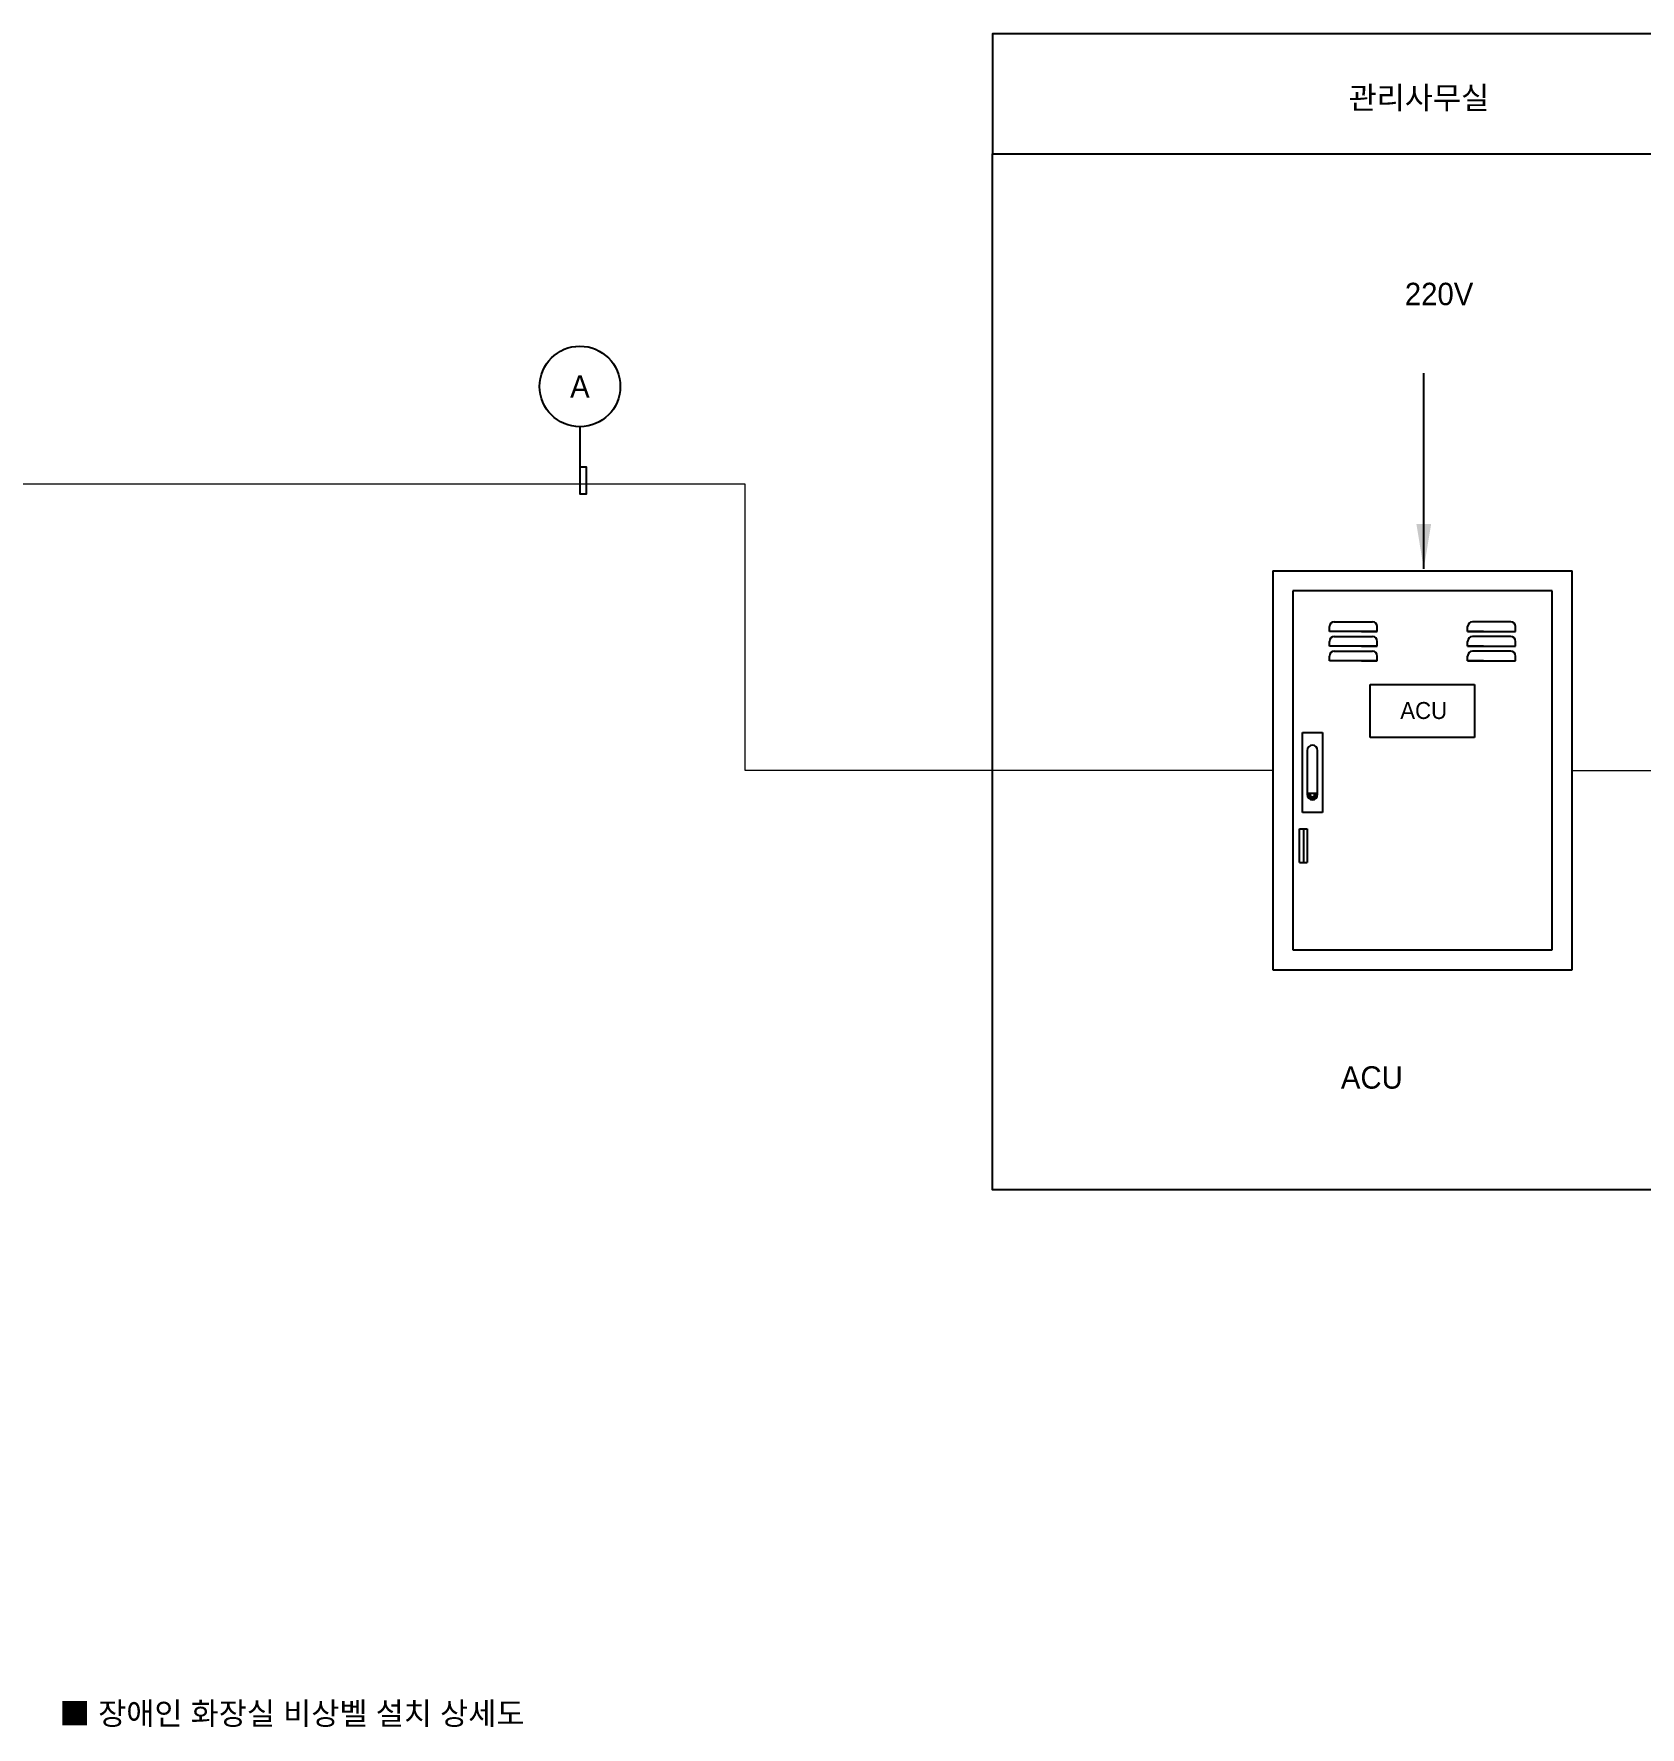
# Model space of a CAD drawing. Header units: millimetres. Extents: x 423257 to 751317, y -351975 to -271940.
# Drawn here: x 549755 to 576633, y -312304 to -283964 of the extents above; entities that cross this region are included whole.
import ezdxf
from ezdxf.enums import TextEntityAlignment as Align

# ---------------------------------------------------------------- set-up
doc = ezdxf.new("R2010")
doc.units = ezdxf.units.MM
doc.header["$LTSCALE"] = 150
for name, color, linetype in [('-----20 General Symbol', 3, 'Continuous'), ('-----29 Cable Schedule', 1, 'Continuous'), ('-----29 Indicator', 1, 'Continuous'), ('-----30 Text', 2, 'Continuous')]:
    doc.layers.add(name, color=color, linetype=linetype)
doc.layers.add('4', color=4, linetype='Continuous', lineweight=0)
doc.styles.add('ELEC', font='')
doc.styles.get('ELEC').set_extended_font_data('Dotum')
doc.dimstyles.new('300', dxfattribs={"dimscale": 300, "dimtxt": 3, "dimasz": 2.5, "dimexe": 1.25, "dimexo": 0.625, "dimtad": 1, "dimdec": 0, "dimdsep": 46, "dimtxsty": 'ELEC', "dimcen": 2.5, "dimclrd": 1, "dimclre": 1, "dimclrt": 3, "dimadec": 0, "dimazin": 0, "dimtfac": 1, "dimtdec": 0, "dimtofl": 0, "dimtmove": 0, "dimatfit": 3, "dimfxl": 1, "dimarcsym": 0})

# ---------------------------------------------------------------- blocks, each defined once
blk = doc.blocks.new('ACU(중계기)')
at = {"layer": '-----20 General Symbol'}
for p, q in [((-1986, 5295), (1986, 5295)), ((-1986, 5295), (-1986, 0)), ((1986, 0), (1986, 5295)), ((1721, 5030), (-1721, 5030)), ((-1721, 5030), (-1721, 265)), ((1721, 265), (1721, 5030)), ((-1235, 4492), (-1235, 4556)), ((-1171, 4619), (-663, 4619)), ((-599, 4492), (-599, 4556)), ((599, 4492), (599, 4556)), ((1171, 4619), (663, 4619)), ((1235, 4492), (1235, 4556)), ((-599, 4492), (-1235, 4492)), ((-811, 4492), (-1235, 4492)), ((-1235, 4297), (-1235, 4361)), ((-599, 4297), (-1235, 4297)), ((-811, 4297), (-1235, 4297)), ((-1171, 4424), (-663, 4424)), ((-811, 4492), (-599, 4492)), ((-811, 4297), (-599, 4297)), ((-599, 4297), (-599, 4361)), ((599, 4492), (1235, 4492)), ((811, 4492), (599, 4492)), ((599, 4297), (599, 4361)), ((811, 4297), (599, 4297)), ((599, 4297), (1235, 4297)), ((1171, 4424), (663, 4424)), ((811, 4492), (1235, 4492)), ((811, 4297), (1235, 4297)), ((1235, 4297), (1235, 4361)), ((-1235, 4102), (-1235, 4166)), ((-599, 4102), (-1235, 4102)), ((-811, 4102), (-1235, 4102)), ((-1171, 4229), (-663, 4229)), ((-811, 4102), (-599, 4102)), ((-599, 4102), (-599, 4166)), ((599, 4102), (599, 4166)), ((599, 4102), (1235, 4102)), ((811, 4102), (599, 4102)), ((1171, 4229), (663, 4229)), ((811, 4102), (1235, 4102)), ((1235, 4102), (1235, 4166)), ((-692, 3786), (692, 3786)), ((-692, 3083), (-692, 3786)), ((692, 3786), (692, 3083)), ((-1593, 2091), (-1593, 3150)), ((-1593, 2091), (-1593, 3150)), ((-1593, 3150), (-1328, 3150)), ((-1593, 3150), (-1328, 3150)), ((-1328, 3150), (-1328, 2091)), ((-1328, 3150), (-1328, 2091)), ((692, 3083), (-692, 3083)), ((-1530, 2913), (-1530, 2328)), ((-1530, 2913), (-1530, 2328)), ((-1391, 2328), (-1391, 2913)), ((-1391, 2328), (-1391, 2913)), ((-1530, 2346), (-1391, 2346)), ((-1530, 2346), (-1391, 2346)), ((-1517, 2346), (-1517, 2328)), ((-1517, 2346), (-1517, 2328)), ((-1504, 2346), (-1504, 2328)), ((-1504, 2346), (-1504, 2328)), ((-1491, 2346), (-1491, 2328)), ((-1491, 2346), (-1491, 2328)), ((-1431, 2328), (-1431, 2346)), ((-1431, 2328), (-1431, 2346)), ((-1417, 2328), (-1417, 2346)), ((-1417, 2328), (-1417, 2346)), ((-1404, 2328), (-1404, 2346)), ((-1404, 2328), (-1404, 2346)), ((-1328, 2091), (-1593, 2091)), ((-1328, 2091), (-1593, 2091)), ((-1631, 1423), (-1631, 1870)), ((-1631, 1423), (-1631, 1870)), ((-1631, 1870), (-1532, 1870)), ((-1631, 1870), (-1532, 1870)), ((-1580, 1870), (-1580, 1423)), ((-1532, 1870), (-1532, 1423)), ((-1631, 1423), (-1532, 1423)), ((-1631, 1423), (-1532, 1423)), ((-1580, 1438), (-1580, 1423)), ((-1721, 265), (1721, 265)), ((-1986, 0), (1986, 0))]:
    blk.add_line(p, q, dxfattribs=at)
for centre, radius, start, end in [((-1171, 4556), 63.5, 90, 180), ((-663, 4556), 63.5, 0, 90), ((663, 4556), 63.5, 90, 180), ((1171, 4556), 63.5, 0, 90), ((-1171, 4361), 63.5, 90, 180), ((-663, 4361), 63.5, 0, 90), ((663, 4361), 63.5, 90, 180), ((1171, 4361), 63.5, 0, 90), ((-1171, 4166), 63.5, 90, 180), ((-663, 4166), 63.5, 0, 90), ((663, 4166), 63.5, 90, 180), ((1171, 4166), 63.5, 0, 90), ((-1461, 2913), 69.8, 0, 180), ((-1461, 2913), 69.8, 0, 180), ((-1461, 2328), 69.8, 180, 0), ((-1461, 2328), 69.8, 180, 0), ((-1461, 2328), 56.5, 180, 0), ((-1461, 2328), 56.5, 180, 0), ((-1461, 2328), 43.2, 180, 0), ((-1461, 2328), 43.2, 180, 0), ((-1461, 2328), 30, 180, 0), ((-1461, 2328), 30, 180, 0)]:
    blk.add_arc(centre, radius, start, end, dxfattribs=at)
at = {"layer": '-----20 General Symbol', "style": 'ELEC'}
blk.add_text('ACU', height=225, dxfattribs=at).set_placement((16, 3443), align=Align.MIDDLE_CENTER)

msp = doc.modelspace()

# ---------------------------------------------------------------- linework, layer by layer
at = {"layer": '-----29 Cable Schedule'}
for points in [[(565795, -285970), (580230, -285970), (580230, -283964), (565795, -283964)], [(565795, -285970), (580230, -285970), (580230, -303313), (565795, -303313)]]:
    msp.add_lwpolyline(points, close=True, dxfattribs=at)
at = {"layer": '-----29 Indicator', "color": 1}
msp.add_lwpolyline([(558892, -290539), (558892, -291664), (559005, -291664), (559005, -291214), (558892, -291214)], dxfattribs=at)
msp.add_circle((558892, -289865), 675, dxfattribs=at)
at = {"layer": '4'}
for p, q in [((561657, -291498), (542984, -291498)), ((561657, -296291), (561657, -291498)), ((570488, -296291), (561657, -296291)), ((575495, -296291), (592730, -296291))]:
    msp.add_line(p, q, dxfattribs=at)

# ---------------------------------------------------------------- block references
at = {"layer": '-----20 General Symbol', "xscale": 1.260739137040628, "yscale": 1.260739137040628, "zscale": 1.260739137040628}
msp.add_blockref('ACU(중계기)', (572991, -299629), dxfattribs=at)

# ---------------------------------------------------------------- texts
at = {"layer": '-----30 Text', "color": 2, "style": 'ELEC'}
for s, p in [('관리사무실', (572931, -285034)), ('220V', (573269, -288317)), ('A', (558892, -289865))]:
    msp.add_text(s, height=375, dxfattribs=at).set_placement(p, align=Align.MIDDLE_CENTER)
msp.add_text('ACU', height=375, dxfattribs=at).set_placement((571626, -301730), align=Align.BOTTOM_LEFT)
at = {"layer": '-----30 Text', "style": 'ELEC'}
msp.add_text('■ 장애인 화장실 비상벨 설치 상세도', height=375, dxfattribs=at).set_placement((550183, -312376), align=Align.BOTTOM_LEFT)

# ---------------------------------------------------------------- leaders
at = {"layer": '-----29 Indicator'}
msp.add_leader([(573013, -292917), (573013, -289645)], dimstyle='300', override={"dimgap": 0.625, "dimtad": 0, "dimtxsty": 'ELEC'}, dxfattribs=at)

doc.saveas('drawing.dxf')
